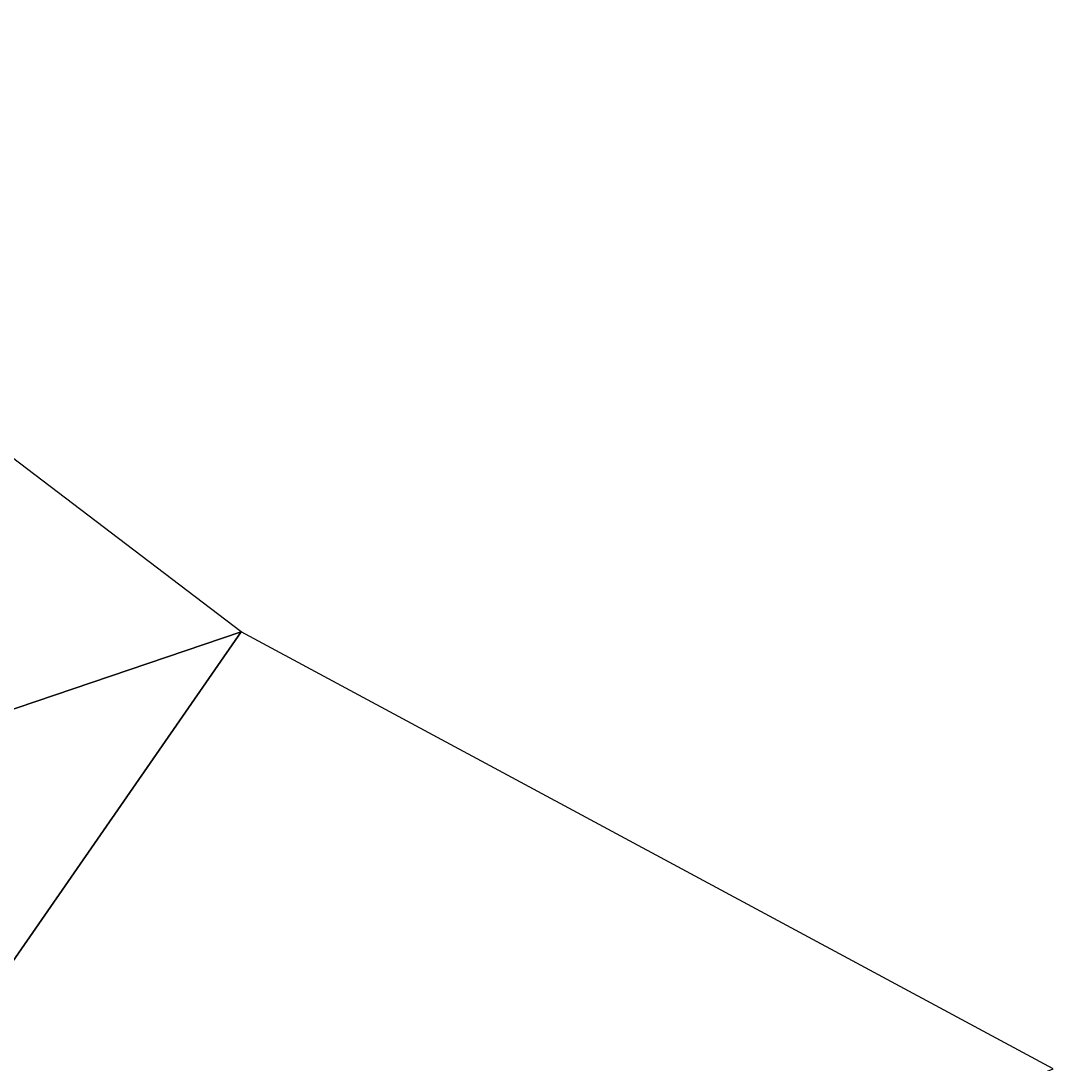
# Model space of a CAD drawing. Header units: inches. Extents: x -109483 to 85756, y -104953 to 104423.
# Drawn here: x -8520 to 4404, y 91359 to 104423 of the extents above; entities that cross this region are included whole.
import ezdxf

# ---------------------------------------------------------------- set-up
doc = ezdxf.new("R2010")
doc.units = ezdxf.units.IN
doc.header["$MEASUREMENT"] = 0
doc.layers.get('0').update_dxf_attribs({"true_color": 0xff5454})
doc.layers.add('Google_Earth_Terrain', color=7, linetype='Continuous', true_color=0x9900ff)

# ---------------------------------------------------------------- blocks, each defined once
blk = doc.blocks.new('Google_Earth_Terrain')
at = {"color": 252, "true_color": 0x898989}
mesh = blk.add_polyface(dxfattribs=at)
corners = [(-5763, 96774, 2403), (-15820, 104423, 578), (-25188, 90182, 147)]
mesh.append_faces([[corners[k] for k in face] for face in [(0, 1, 2)]], dxfattribs={"color": 252})
mesh = blk.add_polyface(dxfattribs=at)
corners = [(-5763, 96774, 2403), (-25188, 90182, 147), (-15015, 83423, 666)]
mesh.append_faces([[corners[k] for k in face] for face in [(0, 1, 2)]], dxfattribs={"color": 252})
mesh = blk.add_polyface(dxfattribs=at)
corners = [(4404, 91300, 942), (-5763, 96774, 2403), (-15015, 83423, 666)]
mesh.append_faces([[corners[k] for k in face] for face in [(0, 1, 2)]], dxfattribs={"color": 252})

msp = doc.modelspace()

# ---------------------------------------------------------------- block references
at = {"layer": 'Google_Earth_Terrain'}
msp.add_blockref('Google_Earth_Terrain', (0, 0), dxfattribs=at)

doc.saveas('drawing.dxf')
